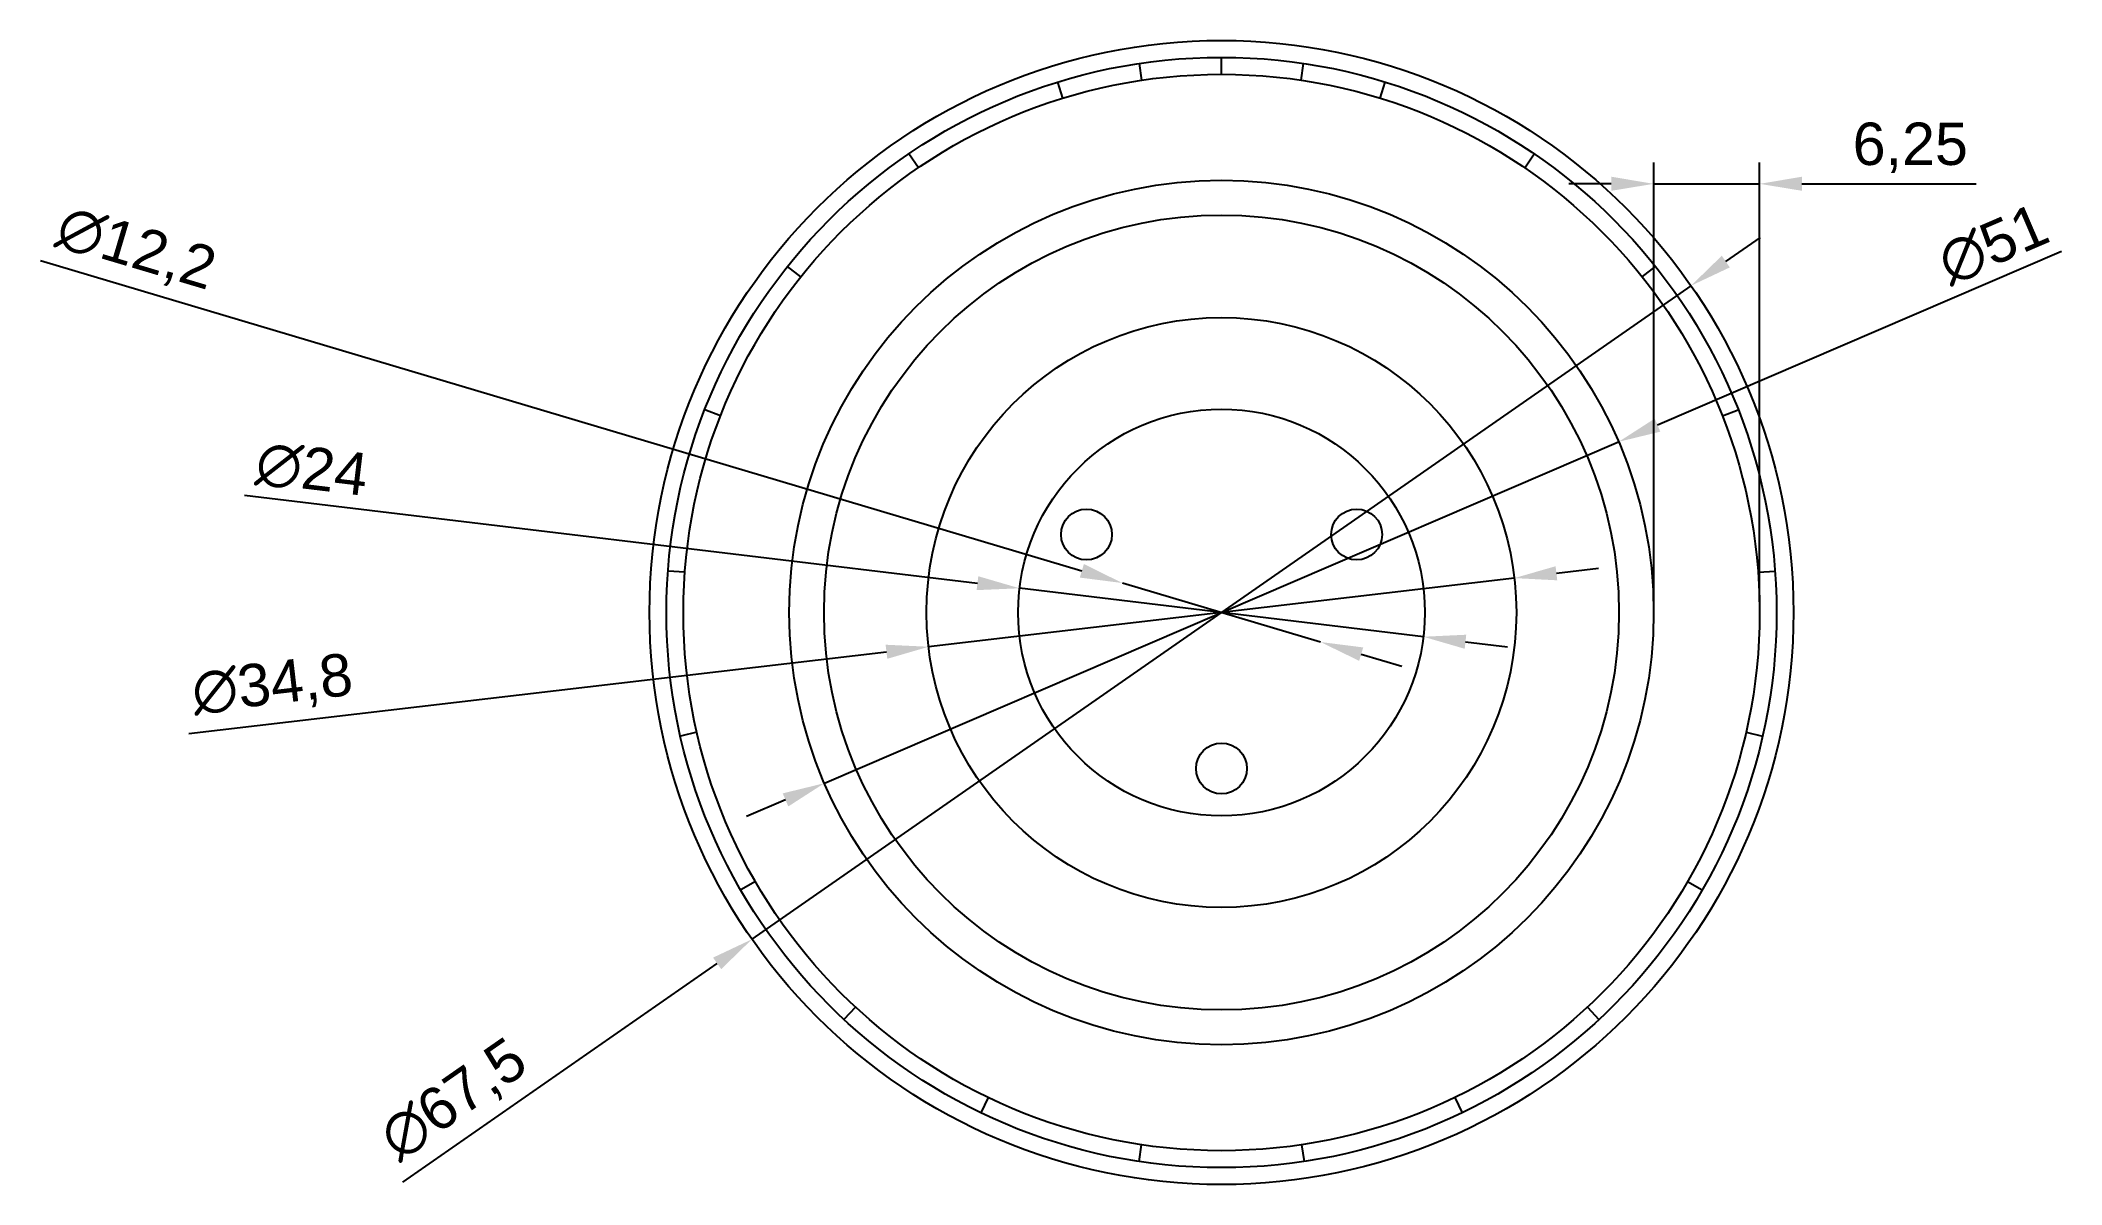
# Model space of a CAD drawing. Header units: millimetres. Extents: x 3181 to 3300, y 1713 to 1780.
import ezdxf

# ---------------------------------------------------------------- set-up
doc = ezdxf.new("R2010")
doc.units = ezdxf.units.MM
doc.styles.get("Standard").update_dxf_attribs({"font": 'arial.ttf'})
doc.dimstyles.new('ISO-25', dxfattribs={"dimtxt": 2.5, "dimasz": 2.5, "dimexe": 1.25, "dimexo": 0.625, "dimtad": 1, "dimtxsty": 'Standard', "dimcen": 2.5, "dimadec": 0, "dimazin": 0, "dimtfac": 1, "dimtmove": 0, "dimatfit": 3, "dimfxl": 1, "dimarcsym": 0})

# ---------------------------------------------------------------- blocks, each defined once
blk = doc.blocks.new('*D1')
at = {"color": 0, "lineweight": -2, "transparency": 16777216}
for p, q in [((3192.81, 1753.2), (3236.06, 1748.01)), ((3262.37, 1744.85), (3238.54, 1747.71)), ((3264.85, 1744.55), (3267.34, 1744.25))]:
    blk.add_line(p, q, dxfattribs=at)
at = {"color": 0, "transparency": 16777216}
for points in [[(3236.11, 1748.42), (3236.01, 1747.6), (3238.54, 1747.71)], [(3264.9, 1744.97), (3264.81, 1744.14), (3262.37, 1744.85)]]:
    blk.add_solid(points, dxfattribs=at)
at = {"layer": 'Defpoints', "color": 0, "transparency": 16777216}
for p in [(3238.54, 1747.71), (3262.37, 1744.85)]:
    blk.add_point(p, dxfattribs=at)
at = {"color": 0, "transparency": 16777216, "insert": (3196.79, 1754.71), "char_height": 2.5, "attachment_point": 5, "rotation": 353.1536}
blk.add_mtext('∅24', dxfattribs=at)
blk = doc.blocks.new('*D2')
at = {"color": 0, "lineweight": -2, "transparency": 16777216}
for p, q in [((3267.74, 1748.31), (3233.18, 1744.26)), ((3270.22, 1748.6), (3272.71, 1748.89)), ((3189.52, 1739.14), (3230.69, 1743.97))]:
    blk.add_line(p, q, dxfattribs=at)
at = {"color": 0, "transparency": 16777216}
for points in [[(3270.17, 1749.01), (3270.27, 1748.18), (3267.74, 1748.31)], [(3230.64, 1744.38), (3230.74, 1743.55), (3233.18, 1744.26)]]:
    blk.add_solid(points, dxfattribs=at)
at = {"layer": 'Defpoints', "color": 0, "transparency": 16777216}
for p in [(3267.74, 1748.31), (3233.18, 1744.26)]:
    blk.add_point(p, dxfattribs=at)
at = {"color": 0, "transparency": 16777216, "insert": (3194.47, 1741.9), "char_height": 2.5, "attachment_point": 5, "rotation": 6.6823}
blk.add_mtext('∅34,8', dxfattribs=at)
blk = doc.blocks.new('*D3')
at = {"color": 0, "lineweight": -2, "transparency": 16777216}
for p, q in [((3180.77, 1767.04), (3242.22, 1748.74)), ((3256.3, 1744.54), (3244.61, 1748.02)), ((3258.7, 1743.83), (3261.1, 1743.11))]:
    blk.add_line(p, q, dxfattribs=at)
at = {"color": 0, "transparency": 16777216}
for points in [[(3242.34, 1749.14), (3242.1, 1748.34), (3244.61, 1748.02)], [(3258.82, 1744.22), (3258.58, 1743.43), (3256.3, 1744.54)]]:
    blk.add_solid(points, dxfattribs=at)
at = {"layer": 'Defpoints', "color": 0, "transparency": 16777216}
for p in [(3244.61, 1748.02), (3256.3, 1744.54)]:
    blk.add_point(p, dxfattribs=at)
at = {"color": 0, "transparency": 16777216, "insert": (3186.39, 1767.63), "char_height": 2.5, "attachment_point": 5, "rotation": 343.4103}
blk.add_mtext('∅12,2', dxfattribs=at)
blk = doc.blocks.new('*U4')
blk.add_circle((0, 0), 1.5)
blk = doc.blocks.new('*U5')
at = {"color": 0, "linetype": 'ByBlock', "lineweight": -2, "transparency": 16777216}
for p, rotation in [((3242.49, 1750.88), 239.9999999999999), ((3258.43, 1750.88), 120)]:
    blk.add_blockref('*U4', p, dxfattribs=dict(at, rotation=rotation))
blk.add_blockref('*U4', (3250.46, 1737.08), dxfattribs=at)
blk = doc.blocks.new('*D6')
at = {"color": 0, "lineweight": -2, "transparency": 16777216}
for p, q in [((3300.03, 1767.58), (3276.18, 1757.33)), ((3227.03, 1736.21), (3273.89, 1756.35)), ((3224.73, 1735.23), (3222.44, 1734.24))]:
    blk.add_line(p, q, dxfattribs=at)
at = {"color": 0, "transparency": 16777216}
for points in [[(3276.02, 1757.72), (3276.35, 1756.95), (3273.89, 1756.35)], [(3224.57, 1735.61), (3224.9, 1734.84), (3227.03, 1736.21)]]:
    blk.add_solid(points, dxfattribs=at)
at = {"layer": 'Defpoints', "color": 0, "transparency": 16777216}
for p in [(3273.89, 1756.35), (3227.03, 1736.21)]:
    blk.add_point(p, dxfattribs=at)
at = {"color": 0, "transparency": 16777216, "insert": (3296, 1767.99), "char_height": 2.5, "attachment_point": 5, "rotation": 23.2507}
blk.add_mtext('∅51', dxfattribs=at)
blk = doc.blocks.new('*D7')
at = {"color": 0, "lineweight": -2, "transparency": 16777216}
for p, q in [((3275.96, 1746.91), (3275.96, 1772.82)), ((3282.21, 1746.91), (3282.21, 1772.82)), ((3273.46, 1771.57), (3270.96, 1771.57)), ((3275.96, 1771.57), (3282.21, 1771.57)), ((3284.71, 1771.57), (3294.98, 1771.57))]:
    blk.add_line(p, q, dxfattribs=at)
at = {"color": 0, "transparency": 16777216}
for points in [[(3273.46, 1771.99), (3273.46, 1771.16), (3275.96, 1771.57)], [(3284.71, 1771.99), (3284.71, 1771.16), (3282.21, 1771.57)]]:
    blk.add_solid(points, dxfattribs=at)
at = {"layer": 'Defpoints', "color": 0, "transparency": 16777216}
for p in [(3282.21, 1771.57), (3275.96, 1746.28), (3282.21, 1746.28)]:
    blk.add_point(p, dxfattribs=at)
at = {"color": 0, "transparency": 16777216, "insert": (3291.1, 1773.7), "char_height": 2.5, "attachment_point": 5}
blk.add_mtext('6,25', dxfattribs=at)
blk = doc.blocks.new('*U8')
blk.add_lwpolyline([(0, -0.5), (0, 0.5)])
blk = doc.blocks.new('*U9')
at = {"color": 0, "linetype": 'ByBlock', "lineweight": -2, "transparency": 16777216}
blk.add_blockref('*U8', (3250.46, 1778.53), dxfattribs=at)
for p, rotation in [((3240.95, 1777.1), 17.14285714285709), ((3259.96, 1777.1), 342.8571428571428), ((3232.29, 1772.93), 34.28571428571428), ((3268.63, 1772.93), 325.7142857142857), ((3225.24, 1766.39), 51.4285714285714), ((3275.67, 1766.39), 308.5714285714286), ((3220.44, 1758.06), 68.57142857142854), ((3280.48, 1758.06), 291.4285714285715), ((3218.3, 1748.69), 85.71428571428571), ((3282.62, 1748.69), 274.2857142857143), ((3219.02, 1739.1), 102.8571428571429), ((3281.9, 1739.1), 257.1428571428571), ((3222.53, 1730.16), 120), ((3278.39, 1730.16), 240), ((3228.52, 1722.64), 137.1428571428571), ((3272.39, 1722.64), 222.8571428571428), ((3236.47, 1717.22), 154.2857142857143), ((3264.45, 1717.22), 205.7142857142857), ((3245.65, 1714.39), 171.4285714285714), ((3255.26, 1714.39), 188.5714285714284)]:
    blk.add_blockref('*U8', p, dxfattribs=dict(at, rotation=rotation))
blk = doc.blocks.new('*D10')
at = {"color": 0, "lineweight": -2, "transparency": 16777216}
for p, q in [((3280.21, 1766.98), (3282.27, 1768.41)), ((3278.16, 1765.56), (3222.75, 1727)), ((3202.16, 1712.68), (3220.7, 1725.58))]:
    blk.add_line(p, q, dxfattribs=at)
at = {"color": 0, "transparency": 16777216}
for points in [[(3279.98, 1767.33), (3280.45, 1766.64), (3278.16, 1765.56)], [(3220.46, 1725.92), (3220.94, 1725.24), (3222.75, 1727)]]:
    blk.add_solid(points, dxfattribs=at)
at = {"layer": 'Defpoints', "color": 0, "transparency": 16777216}
for p in [(3278.16, 1765.56, 6.8), (3222.75, 1727, 6.8)]:
    blk.add_point(p, dxfattribs=at)
at = {"color": 0, "transparency": 16777216, "insert": (3205.22, 1717.45), "char_height": 2.5, "attachment_point": 5, "rotation": 34.8298}
blk.add_mtext('∅67,5', dxfattribs=at)

msp = doc.modelspace()

# ---------------------------------------------------------------- linework, layer by layer
for points in [[(3245.765, 1777.682), (3245.617, 1778.671)], [(3255.151, 1777.682), (3255.299, 1778.671)]]:
    msp.add_lwpolyline(points)
for centre, radius in [((3250.458, 1746.281, 11.3), 33.75), ((3250.458, 1746.281), 32.75), ((3250.458, 1746.281), 31.75), ((3250.458, 1746.281), 17.4), ((3250.458, 1746.281), 12)]:
    msp.add_circle(centre, radius)
at = {"color": 244, "true_color": 0x991b1e}
for radius in [25.5, 23.45]:
    msp.add_circle((3250.458, 1746.281), radius, dxfattribs=at)

# ---------------------------------------------------------------- block references
for name, p in [('*U9', (0, 0)), ('*U5', (0, 0, -3.023))]:
    msp.add_blockref(name, p)

# ---------------------------------------------------------------- dimensions: what is measured, and where the dimension line sits
dim = msp.add_linear_dim(base=(3282.208, 1771.572), p1=(3275.958, 1746.281), p2=(3282.208, 1746.281), dimstyle='ISO-25')
dim.commit()
dim.dimension.update_dxf_attribs({"geometry": '*D7', "text_midpoint": (3291.096, 1773.7)})
for p1, p2, picture, middle in [((3256.304, 1744.539), (3244.612, 1748.023), '*D3', (3185.773, 1765.552)), ((3227.029, 1736.215), (3273.887, 1756.347), '*D6', (3296.779, 1766.183)), ((3278.162, 1765.557, 6.8), (3222.754, 1727.005, 6.8), '*D10', (3206.462, 1715.669)), ((3262.373, 1744.85), (3238.544, 1747.711), '*D1', (3196.554, 1752.753)), ((3267.74, 1748.306), (3233.176, 1744.256), '*D2', (3194.723, 1739.751))]:
    dim = msp.add_diameter_dim_2p(p1=p1, p2=p2, dimstyle='ISO-25')
    dim.commit()
    dim.dimension.update_dxf_attribs({"geometry": picture, "text_midpoint": middle, "dimtype": 163})

doc.saveas('drawing.dxf')
